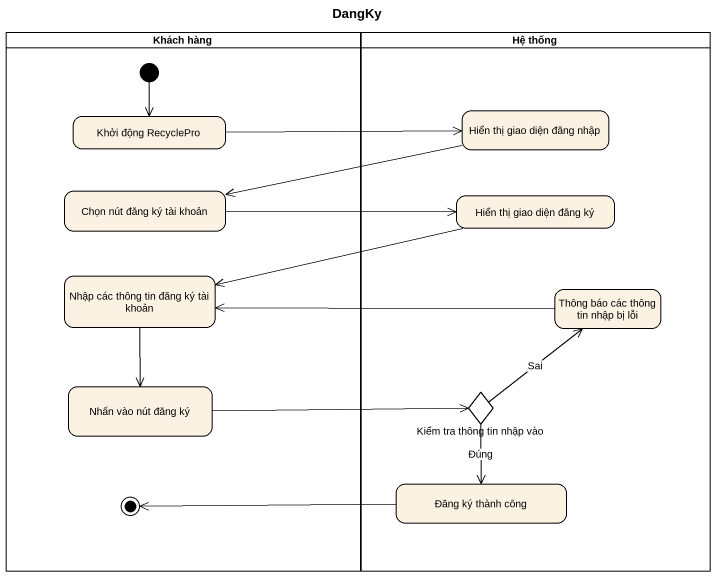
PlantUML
@startuml
title DangKy
hide empty description
state "Khách hàng" as Khách_hàng <<partition>> {
  state "Khởi động RecyclePro" as Khởi_động_RecyclePro
  state "Chọn nút đăng ký tài khoản" as Chọn_nút_đăng_ký_tài_khoản
  state "Nhập các thông tin đăng ký tài khoản" as Nhập_các_thông_tin_đăng_ký
  state "Nhấn vào nút đăng ký" as Nhấn_vào_nút_đăng_ký
  state final1 <<end>>
  [*] --> Khởi_động_RecyclePro
}
state "Hệ thống" as Hệ_thống <<partition>> {
  state "Hiển thị giao diện đăng nhập" as Hiển_thị_giao_diện_đăng_nhập
  state "Hiển thị giao diện đăng ký" as Hiển_thị_giao_diện_đăng_ký
  state "Thông báo các thông tin nhập bị lỗi" as Thông_báo_các_thông_tin
  state "Kiểm tra thông tin nhập vào" as Kiểm_tra_thông_tin_nhập_vào <<choice>>
  state "Đăng ký thành công" as Đăng_ký_thành_công
}
Khởi_động_RecyclePro -right-> Hiển_thị_giao_diện_đăng_nhập
Hiển_thị_giao_diện_đăng_nhập -left-> Chọn_nút_đăng_ký_tài_khoản
Chọn_nút_đăng_ký_tài_khoản -right-> Hiển_thị_giao_diện_đăng_ký
Hiển_thị_giao_diện_đăng_ký -left-> Nhập_các_thông_tin_đăng_ký
Nhập_các_thông_tin_đăng_ký --> Nhấn_vào_nút_đăng_ký
Thông_báo_các_thông_tin -left-> Nhập_các_thông_tin_đăng_ký
Nhấn_vào_nút_đăng_ký -right-> Kiểm_tra_thông_tin_nhập_vào
Kiểm_tra_thông_tin_nhập_vào -up-> Thông_báo_các_thông_tin : Sai
Kiểm_tra_thông_tin_nhập_vào --> Đăng_ký_thành_công : Đúng
Đăng_ký_thành_công -left-> final1
@enduml
